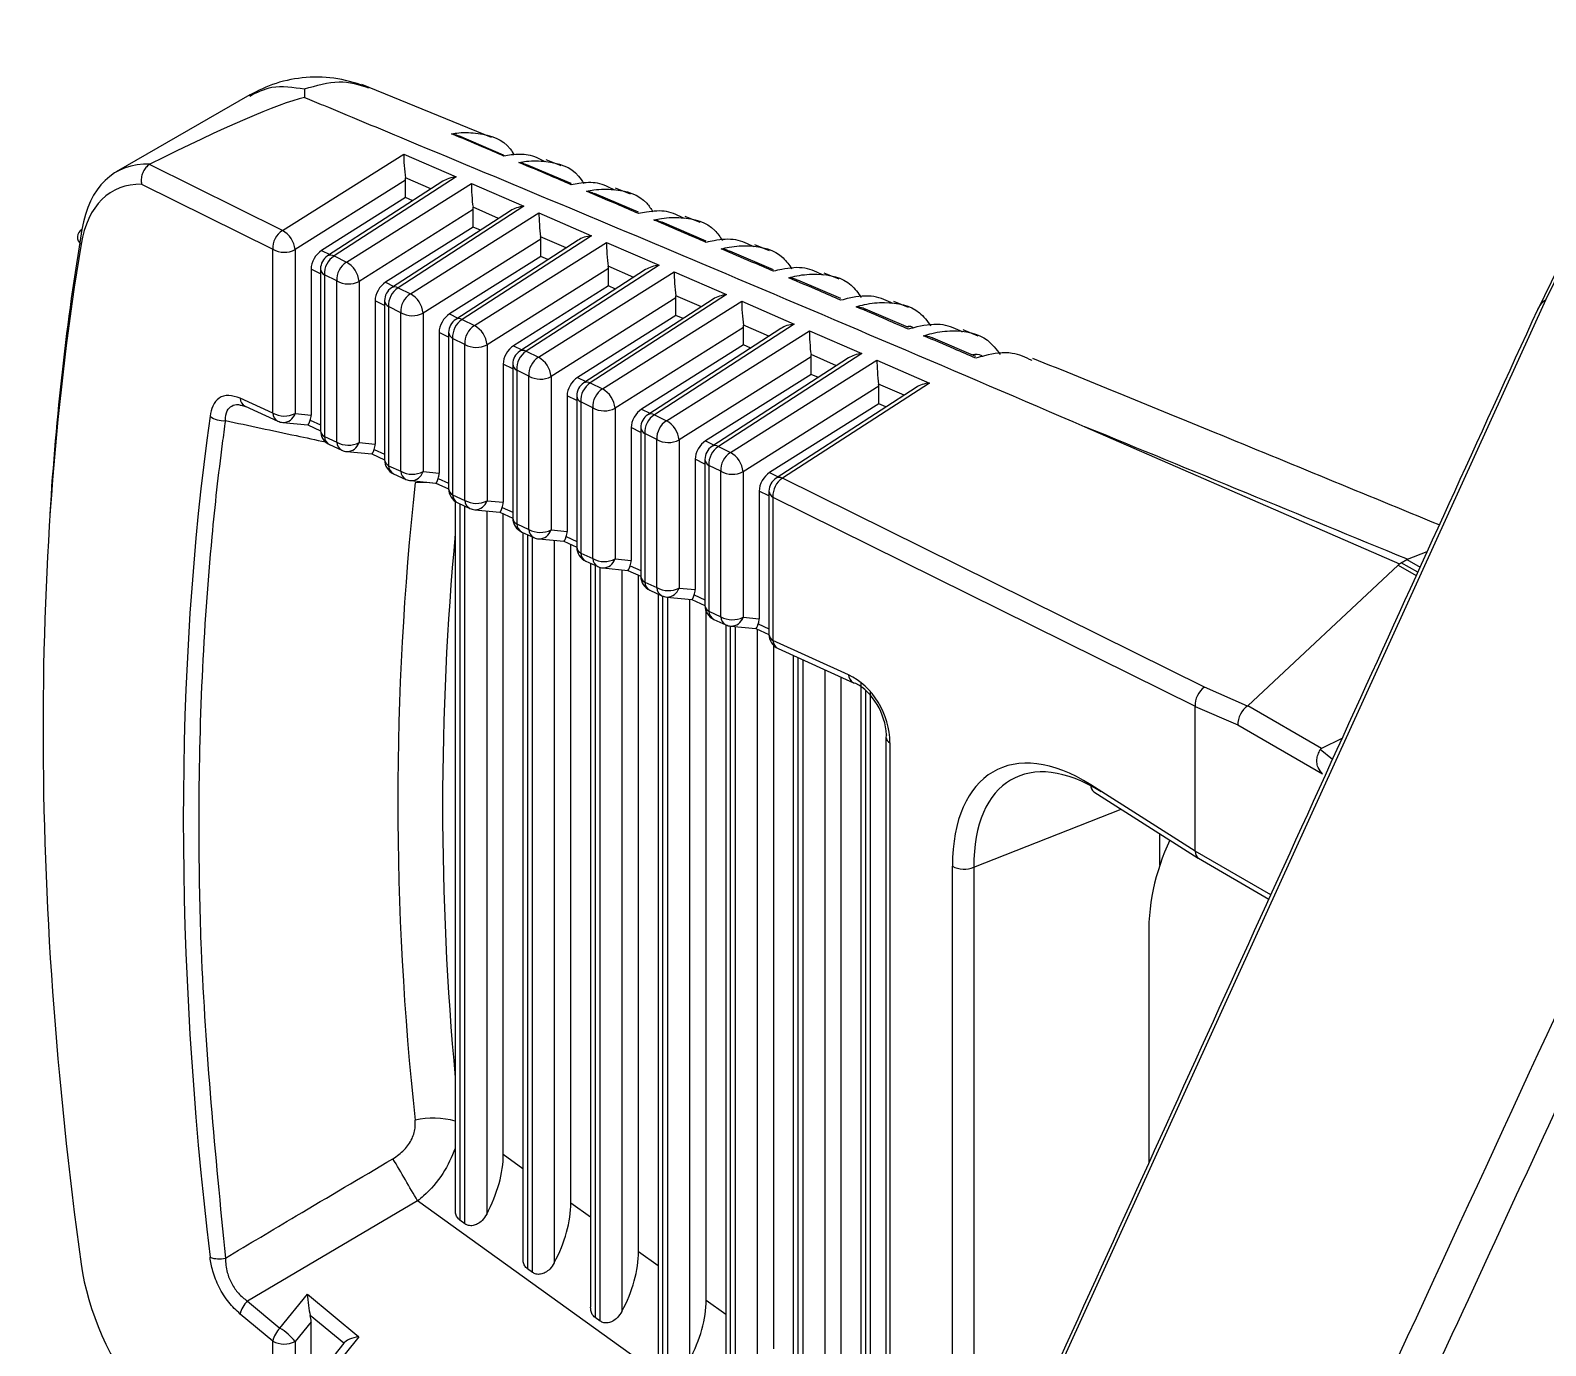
# Model space of a CAD drawing. Extents: x 16.5 to 113.1, y 4.4 to 84.5.
# Drawn here: x 77.555 to 78.538, y 68.024 to 68.877 of the extents above; entities that cross this region are included whole.
import ezdxf

# ---------------------------------------------------------------- set-up
doc = ezdxf.new("R2010")
doc.units = 0
doc.header["$MEASUREMENT"] = 0
doc.layers.add('OBJECT', color=7, linetype='CONTINUOUS')

msp = doc.modelspace()

# ---------------------------------------------------------------- linework, layer by layer
at = {"layer": 'OBJECT'}
for p, q in [((77.85424, 68.80709), (77.77009, 68.84142)), ((77.69755, 68.83474), (77.61088, 68.78471)), ((77.73299, 68.83855), (77.73304, 68.83302)), ((77.86208, 68.79569), (77.83307, 68.80806)), ((77.6324, 68.78953), (77.63268, 68.78968)), ((77.71859, 68.74684), (77.79731, 68.79635)), ((77.79731, 68.79635), (77.83131, 68.78154)), ((77.89931, 68.7887), (77.88962, 68.79265)), ((77.71859, 68.74684), (77.6324, 68.78953)), ((77.83131, 68.78154), (77.7521, 68.73024)), ((77.81493, 68.77367), (77.79837, 68.78088)), ((77.90582, 68.77714), (77.87702, 68.78944)), ((77.62734, 68.77673), (77.71239, 68.7346)), ((77.79848, 68.7794), (77.72683, 68.73434)), ((77.82264, 68.77867), (77.74789, 68.73025)), ((77.7601, 68.72627), (77.84115, 68.77725)), ((77.79848, 68.76808), (77.79848, 68.7794)), ((77.84115, 68.77725), (77.87515, 68.76245)), ((77.94957, 68.75855), (77.92097, 68.77078)), ((77.94438, 68.77031), (77.93472, 68.77425)), ((77.79848, 68.76808), (77.74395, 68.73378)), ((77.84232, 68.76031), (77.76834, 68.71378)), ((77.87515, 68.76245), (77.79364, 68.70966)), ((77.80315, 68.76604), (77.79848, 68.76808)), ((77.85877, 68.75458), (77.84221, 68.76179)), ((77.84232, 68.74898), (77.84232, 68.76031)), ((78.56839, 68.76448), (78.53784, 68.70193)), ((77.86648, 68.75958), (77.78944, 68.70967)), ((77.80161, 68.70571), (77.88499, 68.75816)), ((77.88499, 68.75816), (77.91899, 68.74336)), ((77.99332, 68.73993), (77.96492, 68.7521)), ((77.98945, 68.75192), (77.97981, 68.75586)), ((78.56285, 68.75739), (78.53253, 68.69511)), ((77.84232, 68.74898), (77.78545, 68.71322)), ((77.88616, 68.74122), (77.80985, 68.69322)), ((77.91899, 68.74336), (77.83519, 68.68908)), ((77.84699, 68.74695), (77.84232, 68.74898)), ((77.90261, 68.73549), (77.88605, 68.7427)), ((77.88616, 68.72989), (77.88616, 68.74122)), ((77.71239, 68.62841), (77.71239, 68.7346)), ((77.72683, 68.73434), (77.72683, 68.62816)), ((77.74395, 68.73378), (77.74926, 68.73114)), ((77.91033, 68.74049), (77.83098, 68.6891)), ((77.84311, 68.68515), (77.92883, 68.73907)), ((77.92883, 68.73907), (77.96283, 68.72426)), ((78.03707, 68.72128), (78.00887, 68.73338)), ((78.03452, 68.73353), (78.0249, 68.73746)), ((77.73723, 68.72179), (77.73723, 68.62715)), ((77.74333, 68.71877), (77.73723, 68.72179)), ((77.74333, 68.72186), (77.74333, 68.61705)), ((77.7521, 68.73024), (77.7601, 68.72627)), ((77.88616, 68.72989), (77.82696, 68.69266)), ((77.93, 68.72213), (77.85135, 68.67266)), ((77.95417, 68.72139), (77.87253, 68.66852)), ((77.96283, 68.72426), (77.87673, 68.6685)), ((77.89083, 68.72786), (77.88616, 68.72989)), ((77.94645, 68.71639), (77.92989, 68.7236)), ((77.93, 68.7108), (77.93, 68.72213)), ((77.7539, 68.71404), (77.7459, 68.718)), ((77.7459, 68.718), (77.7459, 68.61318)), ((77.7539, 68.60955), (77.7539, 68.71404)), ((77.76834, 68.71378), (77.76834, 68.60929)), ((77.78545, 68.71322), (77.79081, 68.71056)), ((77.88462, 68.66459), (77.97267, 68.71998)), ((77.97267, 68.71998), (78.00667, 68.70517)), ((78.08083, 68.70259), (78.05281, 68.71463)), ((78.07959, 68.71515), (78.06999, 68.71906)), ((77.77873, 68.70123), (77.77873, 68.60828)), ((77.78487, 68.69819), (77.77873, 68.70123)), ((77.78487, 68.70128), (77.78487, 68.59816)), ((77.79364, 68.70966), (77.80161, 68.70571)), ((77.93, 68.7108), (77.86847, 68.67209)), ((77.97384, 68.70303), (77.89286, 68.6521)), ((77.99801, 68.7023), (77.91407, 68.64794)), ((78.00667, 68.70517), (77.91828, 68.64792)), ((77.93467, 68.70876), (77.93, 68.7108)), ((77.99029, 68.6973), (77.97373, 68.70451)), ((77.97384, 68.6917), (77.97384, 68.70303)), ((78.53784, 68.70193), (78.17621, 67.90843)), ((77.7954, 68.69348), (77.78744, 68.69742)), ((77.78744, 68.69742), (77.78744, 68.5943)), ((77.7954, 68.59068), (77.7954, 68.69348)), ((77.80985, 68.69322), (77.80985, 68.59043)), ((77.82696, 68.69266), (77.83235, 68.68998)), ((77.97384, 68.6917), (77.90997, 68.65153)), ((77.92613, 68.64403), (78.01651, 68.70088)), ((77.97851, 68.68967), (77.97384, 68.6917)), ((78.01651, 68.70088), (78.05051, 68.68608)), ((78.12459, 68.68388), (78.09676, 68.69585)), ((78.12467, 68.69676), (78.11508, 68.70067)), ((77.83519, 68.68908), (77.84311, 68.68515)), ((78.01768, 68.68394), (77.93437, 68.63154)), ((78.04185, 68.68321), (77.95562, 68.62736)), ((78.05051, 68.68608), (77.95982, 68.62734)), ((77.96763, 68.62347), (78.06035, 68.68179)), ((78.03413, 68.67821), (78.01758, 68.68542)), ((78.01768, 68.67261), (78.01768, 68.68394)), ((78.06035, 68.68179), (78.09435, 68.66699)), ((78.16974, 68.67837), (78.16017, 68.68227)), ((77.82024, 68.68067), (77.82024, 68.58941)), ((77.82642, 68.67761), (77.82024, 68.68067)), ((77.82642, 68.6807), (77.82642, 68.57928)), ((77.83691, 68.67292), (77.82899, 68.67684)), ((77.82899, 68.67684), (77.82899, 68.57542)), ((77.83691, 68.57182), (77.83691, 68.67292)), ((77.85135, 68.67266), (77.85135, 68.57156)), ((77.86847, 68.67209), (77.8739, 68.6694)), ((78.01768, 68.67261), (77.95148, 68.63097)), ((78.02235, 68.67058), (78.01768, 68.67261)), ((78.16834, 68.66513), (78.1407, 68.67704)), ((77.87673, 68.6685), (77.88462, 68.66459)), ((78.06152, 68.66485), (77.97587, 68.61098)), ((78.08569, 68.66412), (77.99716, 68.60678)), ((78.09435, 68.66699), (78.00137, 68.60676)), ((78.00914, 68.60291), (78.10419, 68.6627)), ((78.07797, 68.65912), (78.06142, 68.66633)), ((78.06152, 68.65352), (78.06152, 68.66485)), ((78.10419, 68.6627), (78.13819, 68.64789)), ((77.86175, 68.66011), (77.86175, 68.57055)), ((77.86796, 68.65703), (77.86175, 68.66011)), ((77.86796, 68.66012), (77.86796, 68.5604)), ((77.87842, 68.65235), (77.87053, 68.65626)), ((77.87053, 68.65626), (77.87053, 68.55654)), ((77.87842, 68.55295), (77.87842, 68.65235)), ((77.89286, 68.6521), (77.89286, 68.5527)), ((78.06152, 68.65352), (77.99299, 68.61041)), ((78.06619, 68.65149), (78.06152, 68.65352)), ((77.90997, 68.65153), (77.91544, 68.64882)), ((77.91828, 68.64792), (77.92613, 68.64403)), ((78.10536, 68.64576), (78.01738, 68.59042)), ((78.12953, 68.64502), (78.03871, 68.5862)), ((78.13819, 68.64789), (78.04291, 68.58618)), ((78.12181, 68.64002), (78.10526, 68.64723)), ((78.10536, 68.63443), (78.10536, 68.64576)), ((77.71239, 68.62841), (77.69122, 68.63803)), ((77.69248, 68.63328), (77.69406, 68.63287)), ((77.69452, 68.63279), (77.71569, 68.62317)), ((77.90325, 68.63955), (77.90325, 68.55168)), ((77.90951, 68.63645), (77.90325, 68.63955)), ((77.90951, 68.63954), (77.90951, 68.54151)), ((77.91992, 68.63179), (77.91207, 68.63568)), ((77.91207, 68.63568), (77.91207, 68.53765)), ((78.10536, 68.63443), (78.03449, 68.58985)), ((78.11003, 68.63239), (78.10536, 68.63443)), ((77.72683, 68.62816), (77.73723, 68.62715)), ((77.73668, 68.62375), (77.74333, 68.62073)), ((77.91992, 68.53409), (77.91992, 68.63179)), ((77.93437, 68.63154), (77.93437, 68.53383)), ((77.95148, 68.63097), (77.95699, 68.62824)), ((77.95982, 68.62734), (77.96763, 68.62347)), ((77.71885, 68.62232), (77.73507, 68.62074)), ((77.73505, 68.62075), (77.74333, 68.61698)), ((77.7459, 68.61318), (77.7539, 68.60955)), ((77.94476, 68.61899), (77.94476, 68.53282)), ((77.95105, 68.61587), (77.94476, 68.61899)), ((77.95105, 68.61896), (77.95105, 68.52263)), ((77.96143, 68.61123), (77.95362, 68.6151)), ((77.95362, 68.6151), (77.95362, 68.51877)), ((78.23899, 68.61958), (78.44304, 68.53071)), ((77.74919, 68.60794), (77.75719, 68.60431)), ((77.76036, 68.60346), (77.77657, 68.60188)), ((77.76834, 68.60929), (77.77873, 68.60828)), ((77.77819, 68.60488), (77.78487, 68.60184)), ((77.96143, 68.51522), (77.96143, 68.61123)), ((77.97587, 68.61098), (77.97587, 68.51497)), ((77.99299, 68.61041), (77.99853, 68.60766)), ((78.00137, 68.60676), (78.00914, 68.60291)), ((77.77655, 68.60188), (77.78487, 68.5981)), ((77.78744, 68.5943), (77.7954, 68.59068)), ((77.98627, 68.59843), (77.98627, 68.51395)), ((77.9926, 68.59529), (77.98627, 68.59843)), ((77.9926, 68.59838), (77.9926, 68.50375)), ((78.00294, 68.59067), (77.99516, 68.59452)), ((77.99516, 68.59452), (77.99516, 68.49989)), ((77.79074, 68.58906), (77.7987, 68.58544)), ((77.80187, 68.58459), (77.81808, 68.58301)), ((77.80985, 68.59043), (77.82024, 68.58941)), ((77.8197, 68.58602), (77.82642, 68.58296)), ((78.00294, 68.49636), (78.00294, 68.59067)), ((78.01738, 68.59042), (78.01738, 68.4961)), ((78.03449, 68.58985), (78.04008, 68.58709)), ((78.31654, 68.45064), (78.04291, 68.58618)), ((77.81806, 68.58301), (77.82642, 68.57922)), ((77.82899, 68.57542), (77.83691, 68.57182)), ((78.02777, 68.57787), (78.02777, 68.49509)), ((78.03414, 68.57471), (78.02777, 68.57787)), ((78.03414, 68.5778), (78.03414, 68.48487)), ((78.03671, 68.57394), (78.31051, 68.43831)), ((78.03671, 68.57394), (78.03671, 68.48101)), ((77.83073, 68.57105), (77.83073, 68.11187)), ((77.83228, 68.57018), (77.84021, 68.56658)), ((77.83366, 68.56955), (77.83366, 68.10519)), ((77.83701, 68.10278), (77.83701, 68.56803)), ((77.84337, 68.56573), (77.85959, 68.56415)), ((77.85109, 68.56497), (77.85109, 68.1091)), ((77.85135, 68.57156), (77.86175, 68.57055)), ((77.85957, 68.56415), (77.86796, 68.56033)), ((77.8612, 68.56715), (77.86796, 68.56408)), ((77.86185, 68.14793), (77.86185, 68.56311)), ((77.87053, 68.55654), (77.87842, 68.55295)), ((77.87383, 68.55129), (77.88171, 68.54771)), ((77.87457, 68.55095), (77.87457, 68.08035)), ((77.8775, 68.54962), (77.8775, 68.07366)), ((77.88085, 68.07126), (77.88085, 68.5481)), ((77.88488, 68.54686), (77.90109, 68.54528)), ((77.89286, 68.5527), (77.90325, 68.55168)), ((77.89493, 68.54588), (77.89493, 68.07758)), ((77.90107, 68.54528), (77.90951, 68.54145)), ((77.90271, 68.54829), (77.90951, 68.54519)), ((77.90569, 68.1164), (77.90569, 68.54318)), ((77.91207, 68.53765), (77.91992, 68.53409)), ((78.44816, 68.53362), (78.46098, 68.53866)), ((77.91537, 68.53241), (77.92322, 68.52884)), ((77.91841, 68.53103), (77.91841, 68.04882)), ((77.92134, 68.5297), (77.92134, 68.04214)), ((77.92469, 68.03973), (77.92469, 68.52831)), ((77.92639, 68.528), (77.9426, 68.52642)), ((77.93437, 68.53383), (77.94476, 68.53282)), ((77.93877, 68.52679), (77.93877, 68.04606)), ((77.94258, 68.52642), (77.95105, 68.52257)), ((77.94422, 68.52942), (77.95105, 68.52631)), ((78.34465, 68.4386), (78.44223, 68.52988)), ((78.44223, 68.52988), (78.4539, 68.52314)), ((78.44421, 68.53133), (78.44788, 68.53345)), ((78.45484, 68.52519), (78.44421, 68.53133)), ((78.44788, 68.53345), (78.45637, 68.52855)), ((77.94953, 68.08488), (77.94953, 68.52326)), ((77.95362, 68.51877), (77.96143, 68.51522)), ((77.97587, 68.51497), (77.98627, 68.51395)), ((77.95692, 68.51353), (77.96473, 68.50998)), ((77.96226, 68.5111), (77.96226, 68.0173)), ((77.96518, 68.50978), (77.96518, 68.01062)), ((77.96789, 68.50913), (77.98411, 68.50755)), ((77.96853, 68.00821), (77.96853, 68.50907)), ((77.98261, 68.5077), (77.98261, 68.01453)), ((77.98409, 68.50755), (77.9926, 68.50368)), ((77.98572, 68.51055), (77.9926, 68.50743)), ((77.99338, 68.05335), (77.99338, 68.49988)), ((77.99516, 68.49989), (78.00294, 68.49636)), ((78.01738, 68.4961), (78.02777, 68.49509)), ((77.99846, 68.49465), (78.00623, 68.49111)), ((78.0061, 68.49118), (78.0061, 67.98577)), ((78.00902, 68.49031), (78.00902, 67.97909)), ((78.0094, 68.49026), (78.02561, 68.48869)), ((78.01237, 67.97668), (78.01237, 68.48998)), ((78.02559, 68.48869), (78.03414, 68.4848)), ((78.02645, 68.4883), (78.02645, 67.98301)), ((78.02723, 68.49169), (78.03414, 68.48855)), ((78.08575, 68.45872), (78.03671, 68.48101)), ((78.03722, 68.02183), (78.03722, 68.47765)), ((78.04001, 68.47576), (78.08904, 68.45347)), ((78.04994, 68.47125), (78.04994, 67.95425)), ((78.05287, 68.46992), (78.05287, 67.94757)), ((78.05622, 67.94516), (78.05622, 68.4684)), ((78.0703, 68.462), (78.0703, 67.95148)), ((78.08106, 67.9903), (78.08106, 68.4571)), ((78.09378, 68.45376), (78.09378, 67.92272)), ((78.09671, 68.44871), (78.09671, 67.91604)), ((78.10006, 67.91363), (78.10006, 68.44769)), ((78.34448, 68.43847), (78.31654, 68.45064)), ((78.31051, 68.34438), (78.31051, 68.43826)), ((78.31051, 68.43826), (78.33821, 68.4262)), ((78.39249, 68.41098), (78.34465, 68.4386)), ((78.33821, 68.4262), (78.39305, 68.39454)), ((78.11003, 68.4184), (78.11003, 67.87023)), ((78.40574, 68.41753), (78.39249, 68.41098)), ((78.1126, 68.41454), (78.1126, 67.87171)), ((78.39952, 68.40385), (78.39166, 68.41021)), ((78.31051, 68.34438), (78.24277, 68.38747)), ((78.24484, 68.38289), (78.31252, 68.33984)), ((78.16697, 68.33412), (78.26264, 68.37157)), ((78.28758, 68.33534), (78.28758, 68.3557)), ((78.31051, 68.34438), (78.31051, 68.34438)), ((78.35958, 68.31606), (78.31051, 68.34438)), ((78.31265, 68.33976), (78.35836, 68.31338)), ((78.15311, 67.8951), (78.15311, 68.33468)), ((78.16697, 68.33412), (78.16697, 67.9031)), ((78.28046, 68.28572), (78.28046, 68.14217)), ((77.86185, 68.14793), (77.87457, 68.13878)), ((77.80629, 68.11763), (77.69587, 68.05273)), ((78.11003, 67.89922), (77.80629, 68.11763)), ((77.90569, 68.1164), (77.91841, 68.10725)), ((77.83701, 68.10278), (77.83366, 68.10519)), ((77.94953, 68.08488), (77.96226, 68.07573)), ((77.88085, 68.07126), (77.8775, 68.07366)), ((77.69587, 68.05273), (77.71703, 68.03519)), ((77.71703, 68.03519), (77.73488, 68.05718)), ((77.73488, 68.05718), (77.7681, 68.02965)), ((77.99338, 68.05335), (78.0061, 68.04421)), ((77.71239, 68.02678), (77.69122, 68.04433)), ((77.7584, 68.02543), (77.73668, 68.04343)), ((77.73723, 68.03933), (77.72683, 68.02653)), ((77.73723, 67.94468), (77.73723, 68.03933)), ((77.92469, 68.03973), (77.92134, 68.04214)), ((77.71239, 67.9206), (77.71239, 68.02678)), ((77.72683, 68.02653), (77.72683, 67.92034)), ((77.75843, 68.02547), (77.74548, 68.00907)), ((77.7681, 68.02965), (77.75054, 68.00742))]:
    msp.add_line(p, q, dxfattribs=at)
at = {"layer": 'OBJECT', "flags": 128}
msp.add_lwpolyline([(78.09039, 68.45309), (78.0895, 68.45329), (78.08904, 68.45347)], dxfattribs=at)
at = {"layer": 'OBJECT'}
for centre, radius, start, end in [((77.59107, 68.74251), 0.00543, 117.55045, 236.57987), ((77.72598, 68.7354), 0.01361, 122.85681, 183.38222), ((77.71097, 68.73285), 0.01593, 5.38115, 61.42717), ((77.71985, 68.7479), 0.01525, 240.71997, 297.24676), ((77.74998, 68.72637), 0.00441, 61.31839, 118.2245), ((77.75333, 68.72186), 0.01, 122.93169, 180), ((77.74811, 68.72226), 0.0048, 184.74166, 242.4728), ((77.75948, 68.7188), 0.01361, 122.85589, 183.38369), ((77.76748, 68.71484), 0.01361, 122.85229, 183.38674), ((77.75248, 68.71229), 0.01593, 5.38145, 61.42687), ((77.76136, 68.72734), 0.01525, 240.72035, 297.24638), ((77.79487, 68.70128), 0.01, 122.93169, 180), ((77.78966, 68.70168), 0.0048, 184.73592, 242.47296), ((77.80103, 68.69822), 0.01361, 122.85351, 183.38352), ((77.79153, 68.70579), 0.00441, 61.31238, 118.23868), ((77.80899, 68.69428), 0.01361, 122.8526, 183.38443), ((77.79399, 68.69173), 0.01593, 5.38251, 61.42581), ((78.54796, 68.68815), 0.0171, 126.30629, 154.90137), ((77.80286, 68.70678), 0.01525, 240.71941, 297.24639), ((77.83642, 68.6807), 0.01, 122.93169, 180), ((77.84257, 68.67764), 0.01361, 122.85679, 183.38278), ((77.83307, 68.68521), 0.00441, 61.31521, 118.2342), ((77.8505, 68.67372), 0.01361, 122.85351, 183.38352), ((77.83549, 68.67116), 0.01593, 5.38304, 61.42528), ((77.8312, 68.6811), 0.0048, 184.73929, 242.47516), ((77.84437, 68.68622), 0.01525, 240.72114, 297.24466), ((77.87796, 68.66012), 0.01, 122.93169, 180), ((77.88412, 68.65706), 0.01361, 122.85384, 183.38374), ((77.87462, 68.66463), 0.00441, 61.30906, 118.24035), ((77.892, 68.65316), 0.01361, 122.8559, 183.38312), ((77.877, 68.6506), 0.01593, 5.38115, 61.42717), ((77.87275, 68.66052), 0.0048, 184.74111, 242.47071), ((77.88588, 68.66566), 0.01525, 240.71997, 297.24676), ((77.91951, 68.63954), 0.01, 122.93169, 180), ((77.92566, 68.63648), 0.01361, 122.85745, 183.38158), ((77.91616, 68.64405), 0.00441, 61.31663, 118.23443), ((77.93351, 68.6326), 0.01361, 122.85351, 183.38352), ((77.91851, 68.63004), 0.01593, 5.38145, 61.42687), ((77.69732, 68.63821), 0.0061, 181.6742, 242.64392), ((77.91429, 68.63994), 0.0048, 184.74089, 242.47061), ((77.68011, 68.63735), 0.01387, 232.4664, 276.17276), ((77.71985, 68.64172), 0.01525, 240.71997, 297.24676), ((77.71872, 68.62874), 0.00634, 182.90656, 241.41377), ((77.71982, 68.63227), 0.01, 245.55752, 264.43849), ((77.71909, 68.63037), 0.00805, 268.31878, 344.04756), ((77.92738, 68.6451), 0.01525, 240.71941, 297.24639), ((77.96105, 68.61896), 0.01, 122.93169, 180), ((77.96721, 68.61591), 0.01361, 122.85349, 183.38408), ((77.95771, 68.62347), 0.00441, 61.30906, 118.24035), ((77.97502, 68.61204), 0.01361, 122.8526, 183.38443), ((77.96001, 68.60948), 0.01593, 5.38251, 61.42581), ((77.75333, 68.61705), 0.01, 180, 245.55752), ((77.74811, 68.61744), 0.0048, 184.74166, 242.4728), ((77.75222, 68.61351), 0.00634, 182.90504, 241.41308), ((77.95584, 68.61936), 0.0048, 184.73668, 242.47515), ((77.76136, 68.62285), 0.01525, 240.72035, 297.24638), ((77.76022, 68.60987), 0.00634, 182.90291, 241.41536), ((77.76133, 68.61341), 0.01, 245.55752, 264.43849), ((77.7604, 68.61178), 0.00832, 269.75956, 342.60677), ((77.96889, 68.62454), 0.01525, 240.72055, 297.24525), ((78.0026, 68.59838), 0.01, 122.93169, 180), ((78.00875, 68.59533), 0.01361, 122.85681, 183.38222), ((77.99925, 68.60289), 0.00441, 61.32649, 118.22456), ((77.79487, 68.59816), 0.01, 180, 245.55752), ((77.78966, 68.59856), 0.0048, 184.73592, 242.47296), ((77.79377, 68.59462), 0.00634, 182.91188, 241.40845), ((77.99738, 68.59878), 0.0048, 184.74089, 242.47061), ((78.01652, 68.59148), 0.01361, 122.85681, 183.38222), ((78.00152, 68.58892), 0.01593, 5.38115, 61.42717), ((77.80286, 68.60399), 0.01525, 240.71941, 297.24639), ((77.80173, 68.591), 0.00634, 182.91188, 241.40845), ((77.80284, 68.59454), 0.01, 245.55752, 264.43849), ((77.8019, 68.59291), 0.00832, 269.75748, 342.60632), ((77.80929, 68.53768), 0.04579, 76.85015, 95.74201), ((78.0104, 68.60398), 0.01525, 240.71938, 297.24734), ((78.04414, 68.5778), 0.01, 122.93169, 180), ((78.0503, 68.57475), 0.01361, 122.85135, 183.38532), ((78.04079, 68.58231), 0.00441, 61.30883, 118.23406), ((79.70263, 68.37664), 1.90913, 173.78748, 186.21252), ((77.83642, 68.57928), 0.01, 180, 245.55752), ((77.8312, 68.57968), 0.0048, 184.73929, 242.47516), ((77.83531, 68.57574), 0.00634, 182.90368, 241.41444), ((78.03893, 68.5782), 0.0048, 184.73668, 242.47515), ((77.84437, 68.58512), 0.01525, 240.72114, 297.24466), ((77.84324, 68.57214), 0.00634, 182.90365, 241.41668), ((77.84434, 68.57568), 0.01, 245.55752, 264.43849), ((77.84341, 68.57405), 0.00832, 269.75913, 342.60466), ((77.87796, 68.5604), 0.01, 180, 245.55752), ((77.87275, 68.56079), 0.0048, 184.74111, 242.47071), ((77.87686, 68.55686), 0.00634, 182.91188, 241.40845), ((79.7081, 68.37386), 1.88562, 174.63613, 185.36387), ((77.88588, 68.56626), 0.01525, 240.71997, 297.24676), ((77.88474, 68.55327), 0.00634, 182.90656, 241.41377), ((77.88585, 68.55681), 0.01, 245.55752, 264.43849), ((77.88492, 68.55518), 0.00832, 269.75326, 342.61083), ((77.91951, 68.54151), 0.01, 180, 245.55752), ((77.91429, 68.54191), 0.0048, 184.74089, 242.47061), ((77.9184, 68.53797), 0.00634, 182.90365, 241.41668), ((77.92738, 68.54739), 0.01525, 240.71941, 297.24639), ((77.92625, 68.53441), 0.00634, 182.90897, 241.41137), ((77.92736, 68.53795), 0.01, 245.55752, 264.43849), ((77.92642, 68.53632), 0.00832, 269.75626, 342.60753), ((77.96105, 68.52263), 0.01, 180, 245.55752), ((77.95584, 68.52303), 0.0048, 184.73668, 242.47515), ((77.95995, 68.51909), 0.00634, 182.91327, 241.40485), ((77.96889, 68.52853), 0.01525, 240.72055, 297.24525), ((77.96776, 68.51554), 0.00634, 182.90911, 241.40886), ((77.96793, 68.51745), 0.00832, 269.75541, 342.60839), ((77.96886, 68.51908), 0.01, 245.55752, 264.43849), ((78.0026, 68.50375), 0.01, 180, 245.55752), ((77.99738, 68.50415), 0.0048, 184.74089, 242.47061), ((78.00149, 68.50021), 0.00634, 182.90083, 241.41951), ((78.0104, 68.50966), 0.01525, 240.71938, 297.24734), ((78.00926, 68.49668), 0.00634, 182.90365, 241.41668), ((78.00944, 68.49859), 0.00832, 269.75614, 342.6102), ((78.01037, 68.50022), 0.01, 245.55752, 264.43849), ((78.04414, 68.48487), 0.01, 180, 245.55752), ((78.03893, 68.48526), 0.0048, 184.73668, 242.47515), ((78.04281, 68.48118), 0.0061, 181.67499, 242.64314), ((78.09208, 68.45904), 0.00634, 182.91188, 241.40845), ((78.11352, 68.41839), 0.00349, 154.46811, 179.84322), ((78.11484, 68.41882), 0.00483, 184.94186, 242.26997), ((78.24778, 68.38697), 0.00503, 174.37041, 234.24759), ((78.4207, 68.29085), 0.14033, 154.38255, 182.09613), ((78.1606, 68.34811), 0.01538, 240.86658, 294.49616), ((77.81634, 68.11894), 0.05241, 74.05361, 102.82111), ((76.11, 67.14672), 1.9545, 29.78582, 30.71451), ((77.67753, 68.09704), 0.01696, 249.768, 283.91384), ((77.7069, 68.04115), 0.01599, 133.60833, 168.5589), ((77.72807, 68.02361), 0.016, 133.60999, 168.5565), ((77.69632, 68.00189), 0.03922, 38.91493, 58.11365), ((77.71985, 68.04009), 0.01525, 240.71997, 297.24676)]:
    msp.add_arc(centre, radius, start, end, dxfattribs=at)
for centre, major_axis, ratio, start_param, end_param in [((76.13817, 67.79597), (1.61042, 1.03656), 0.039919, 0.11575, 0.356864), ((77.66797, 68.6791), (-0.05582, 0.1063), 0.548821, 5.972242, 6.908863), ((77.79854, 68.78797), (-0.00085, 0.01127), 0.079449, 0.72669, 2.245127), ((77.79141, 68.78348), (-0.00499, 0.00867), 0.577651, 3.928719, 4.102619), ((77.83254, 68.77316), (0.01405, 0.00116), 0.599576, 1.609114, 2.301123), ((77.66054, 68.67524), (-0.05084, 0.09763), 0.546171, 5.989112, 6.910646), ((77.84238, 68.76888), (-0.00085, 0.01127), 0.079449, 0.72669, 2.245127), ((77.83525, 68.76439), (-0.00499, 0.00867), 0.577651, 3.928719, 4.102619), ((77.87638, 68.75407), (0.01405, 0.00116), 0.599576, 1.609114, 2.301123), ((77.88622, 68.74978), (-0.00085, 0.01127), 0.079449, 0.72669, 2.245127), ((79.07108, 67.46442), (-1.04028, 1.99674), 0.546312, 0.627366, 0.735835), ((77.87909, 68.7453), (-0.00499, 0.00867), 0.577651, 3.928719, 4.102619), ((77.92022, 68.73498), (0.01405, 0.00116), 0.599576, 1.609114, 2.301123), ((79.06365, 67.46056), (-1.0353, 1.98807), 0.546171, 0.62746, 0.990968), ((77.74437, 68.7258), (0.00503, 0.00866), 0.585467, 0.839536, 2.351618), ((77.93006, 68.73069), (-0.00085, 0.01127), 0.079449, 0.72669, 2.245127), ((77.92293, 68.72621), (-0.00499, 0.00867), 0.577651, 3.928719, 4.102619), ((77.96406, 68.71589), (0.01405, 0.00116), 0.599576, 1.609114, 2.301123), ((77.78587, 68.70524), (0.00503, 0.00866), 0.585467, 0.839536, 2.351618), ((77.9739, 68.7116), (-0.00085, 0.01127), 0.079449, 0.72669, 2.245127), ((77.96677, 68.70711), (-0.00499, 0.00867), 0.577651, 3.928719, 4.102619), ((78.0079, 68.69679), (0.01405, 0.00116), 0.599576, 1.609114, 2.301123), ((77.82738, 68.68468), (0.00503, 0.00866), 0.585467, 0.839536, 2.351618), ((78.01774, 68.69251), (-0.00085, 0.01127), 0.079449, 0.72669, 2.245127), ((78.01061, 68.68802), (-0.00499, 0.00867), 0.577651, 3.928719, 4.102619), ((78.05174, 68.6777), (0.01405, 0.00116), 0.599576, 1.609114, 2.301123), ((78.06158, 68.67341), (-0.00085, 0.01127), 0.079449, 0.72669, 2.245127), ((77.86889, 68.66412), (0.00503, 0.00866), 0.585467, 0.839536, 2.351618), ((78.05445, 68.66893), (-0.00499, 0.00867), 0.577651, 3.928719, 4.102619), ((78.09558, 68.65861), (0.01405, 0.00116), 0.599576, 1.609114, 2.301123), ((78.10542, 68.65432), (-0.00085, 0.01127), 0.079449, 0.72669, 2.245127), ((77.91039, 68.64356), (0.00503, 0.00866), 0.585467, 0.839536, 2.351618), ((78.09829, 68.64984), (-0.00499, 0.00867), 0.577651, 3.928719, 4.102619), ((78.13942, 68.63952), (0.01405, 0.00116), 0.599576, 1.609114, 2.301123), ((79.10797, 67.43213), (-1.00355, 1.9254), 0.546183, 0.65427, 0.963299), ((77.73767, 68.63054), (0.00262, 0.00979), 0.106887, 3.123822, 3.974977), ((77.73053, 68.63123), (-0.00385, 0.01007), 0.543423, 3.692597, 4.098858), ((77.9519, 68.623), (0.00503, 0.00866), 0.585467, 0.839536, 2.351618), ((79.82609, 66.45134), (13.55466, -5.79644), 0.094066, 1.712751, 1.728263), ((77.77918, 68.61167), (0.00262, 0.00979), 0.106887, 3.123822, 3.974977), ((77.77204, 68.61237), (-0.00385, 0.01007), 0.543423, 3.692597, 4.098858), ((77.99341, 68.60244), (0.00503, 0.00866), 0.585467, 0.839536, 2.351618), ((77.82068, 68.59281), (0.00262, 0.00979), 0.106887, 3.123822, 3.974977), ((77.81355, 68.5935), (-0.00385, 0.01007), 0.543423, 3.692597, 4.098858), ((78.03491, 68.58188), (0.00503, 0.00866), 0.585467, 0.839536, 2.351618), ((77.86219, 68.57394), (0.00262, 0.00979), 0.106887, 3.123822, 3.974977), ((77.85505, 68.57464), (-0.00385, 0.01007), 0.543423, 3.692597, 4.098858), ((77.9037, 68.55508), (0.00262, 0.00979), 0.106887, 3.123822, 3.974977), ((77.89656, 68.55577), (-0.00385, 0.01007), 0.543423, 3.692597, 4.098858), ((77.9452, 68.53621), (0.00262, 0.00979), 0.106887, 3.123822, 3.974977), ((77.93807, 68.53691), (-0.00385, 0.01007), 0.543423, 3.692597, 4.098858), ((77.75266, 68.83257), (0.69197, -0.29935), 0.11077, 6.235019, 6.248108), ((77.75314, 68.83229), (0.69558, -0.29623), 0.103903, 6.192142, 6.205233), ((77.75681, 68.83441), (0.69558, -0.29623), 0.103903, 6.205233, 6.208574), ((77.98671, 68.51734), (0.00262, 0.00979), 0.106887, 3.123822, 3.974977), ((77.97957, 68.51804), (-0.00385, 0.01007), 0.543423, 3.692597, 4.098858), ((78.02108, 68.49917), (-0.00385, 0.01007), 0.543423, 3.692597, 4.098858), ((78.02822, 68.49848), (0.00262, 0.00979), 0.106887, 3.123822, 3.974977), ((78.08069, 68.42302), (-0.01678, 0.03637), 0.746233, 4.158516, 5.570042), ((78.08812, 68.42688), (-0.01275, 0.02722), 0.6715, 4.16034, 5.571866), ((78.31777, 68.44226), (0.00422, 0.00907), 0.65764, 0.784823, 2.296905), ((78.18367, 68.50066), (0.1268, -0.06259), 0.052184, 0.025754, 0.032108), ((78.34528, 68.43028), (0.00451, 0.00894), 0.611471, 0.803161, 2.321597), ((78.28718, 68.46382), (0.05766, -0.02495), 0.11077, 6.208839, 6.235019), ((78.24346, 68.27638), (-0.06218, 0.1204), 0.544409, 5.531781, 7.094981), ((78.25089, 68.28024), (-0.05848, 0.1111), 0.541805, 5.527777, 7.090977), ((78.41909, 68.38767), (0.02725, -0.02281), 0.225664, 3.042546, 3.183147), ((78.31777, 68.34836), (0.00519, 0.00855), 0.59377, 2.36886, 3.15434), ((77.81906, 68.1237), (0.03015, 0.0521), 0.583023, 4.769095, 5.494025), ((77.8629, 68.09218), (0.03015, 0.0521), 0.583023, 4.769095, 5.494025), ((77.90674, 68.06065), (0.03015, 0.0521), 0.583023, 4.769095, 5.494025), ((77.66054, 68.04649), (-0.05084, 0.09763), 0.546171, 0.990968, 1.912502), ((77.73767, 68.05263), (-0.00138, 0.01392), 0.177178, 1.220717, 2.275128), ((77.95058, 68.02913), (0.03015, 0.0521), 0.583023, 4.769095, 5.494025), ((77.73053, 68.04384), (-0.00404, 0.01025), 0.521, 4.064683, 4.470943), ((77.77089, 68.02511), (0.01306, 0.00138), 0.372225, 1.746516, 2.800928)]:
    msp.add_ellipse(centre, major_axis=major_axis, ratio=ratio, start_param=start_param, end_param=end_param, dxfattribs=at)
for points, knots in [([(78.3697, 67.85929), (78.38273, 67.88754), (78.45597, 68.04633), (78.61232, 68.38488), (78.75527, 68.69489), (78.83808, 68.8745)], [0, 0, 0, 0, 0.083458, 0.469005, 1, 1, 1, 1]), ([(78.86752, 68.87654), (78.7895, 68.70751), (78.63751, 68.37823), (78.48519, 68.04862), (78.41106, 67.88821)], [0, 0, 0, 0, 0.513344, 1, 1, 1, 1]), ([(77.7745, 68.83963), (77.76792, 68.8418), (77.75479, 68.84613), (77.73417, 68.84662), (77.71452, 68.84312), (77.70293, 68.83738), (77.69731, 68.8346)], [0, 0, 0, 0, 0.258967, 0.516542, 0.765564, 1, 1, 1, 1]), ([(77.69759, 68.83394), (77.70214, 68.83633), (77.71235, 68.84168), (77.72563, 68.83967), (77.73299, 68.83855)], [0, 0, 0, 0, 0.445445, 1, 1, 1, 1]), ([(77.73299, 68.83855), (77.74061, 68.84082), (77.75537, 68.84521), (77.76824, 68.84127), (77.77447, 68.83936)], [0, 0, 0, 0, 0.516126, 1, 1, 1, 1]), ([(77.73304, 68.83302), (77.73713, 68.83132), (77.75762, 68.82281), (77.8436, 68.78703), (78.0089, 68.71807), (78.15634, 68.65496), (78.23899, 68.61958)], [0, 0, 0, 0, 0.024148, 0.120739, 0.507103, 1, 1, 1, 1]), ([(77.8283, 68.80948), (77.82987, 68.80971), (77.83584, 68.81058), (77.84961, 68.80973), (77.86298, 68.80576), (77.86813, 68.79708), (77.86893, 68.79573)], [0, 0, 0, 0, 0.095579, 0.363592, 0.900436, 1, 1, 1, 1]), ([(77.86221, 68.79506), (77.85755, 68.79705), (77.84625, 68.80186), (77.83494, 68.80666), (77.8283, 68.80948)], [0, 0, 0, 0, 0.412318, 1, 1, 1, 1]), ([(77.8283, 68.80948), (77.82835, 68.80948), (77.82884, 68.80941), (77.8305, 68.80915), (77.83198, 68.80847), (77.83303, 68.80798)], [0, 0, 0, 0, 0.02605, 0.300975, 1, 1, 1, 1]), ([(77.86207, 68.79567), (77.86213, 68.79569), (77.86221, 68.79571), (77.86221, 68.79522), (77.86221, 68.79508), (77.86221, 68.79506)], [0, 0, 0, 0, 0.728288, 0.976187, 1, 1, 1, 1]), ([(77.88905, 68.79126), (77.88554, 68.79311), (77.87904, 68.79653), (77.86927, 68.79611), (77.86383, 68.7953), (77.86221, 68.79506)], [0, 0, 0, 0, 0.452485, 0.837194, 1, 1, 1, 1]), ([(77.87203, 68.79088), (77.87363, 68.79116), (77.87967, 68.79218), (77.8936, 68.79168), (77.90741, 68.78782), (77.91288, 68.77894), (77.91392, 68.77727)], [0, 0, 0, 0, 0.094758, 0.355723, 0.878339, 1, 1, 1, 1]), ([(77.90593, 68.77644), (77.90127, 68.77843), (77.88997, 68.78324), (77.87867, 68.78806), (77.87203, 68.79088)], [0, 0, 0, 0, 0.412358, 1, 1, 1, 1]), ([(77.87203, 68.79088), (77.87207, 68.79088), (77.87269, 68.7908), (77.87443, 68.79055), (77.87597, 68.78983), (77.87698, 68.78935)], [0, 0, 0, 0, 0.024891, 0.35821, 1, 1, 1, 1]), ([(77.6324, 68.78953), (77.63161, 68.78894), (77.63004, 68.78777), (77.62827, 68.78496), (77.62719, 68.78173), (77.62701, 68.77895), (77.62721, 68.77733), (77.62732, 68.77679), (77.62734, 68.77673)], [0, 0, 0, 0, 0.2192768, 0.4385033, 0.6592408, 0.8829816, 0.9858182, 1, 1, 1, 1]), ([(77.90581, 68.77711), (77.90586, 68.77713), (77.90594, 68.77716), (77.90594, 68.77664), (77.90593, 68.77645), (77.90593, 68.77644)], [0, 0, 0, 0, 0.665887, 0.977075, 1, 1, 1, 1]), ([(77.93417, 68.7729), (77.93058, 68.77476), (77.92372, 68.77832), (77.91344, 68.77772), (77.90759, 68.77672), (77.90593, 68.77644)], [0, 0, 0, 0, 0.4407288, 0.8415288, 1, 1, 1, 1]), ([(77.91575, 68.77225), (77.9174, 68.77256), (77.9235, 68.77373), (77.93759, 68.7736), (77.95183, 68.76986), (77.95765, 68.76079), (77.95892, 68.7588)], [0, 0, 0, 0, 0.09397, 0.348262, 0.857414, 1, 1, 1, 1]), ([(77.94966, 68.75778), (77.945, 68.75977), (77.93369, 68.76459), (77.92239, 68.76942), (77.91575, 68.77225)], [0, 0, 0, 0, 0.412395, 1, 1, 1, 1]), ([(77.91575, 68.77225), (77.91579, 68.77225), (77.91654, 68.77216), (77.91836, 68.77191), (77.91996, 68.77115), (77.92093, 68.77069)], [0, 0, 0, 0, 0.023856, 0.410189, 1, 1, 1, 1]), ([(77.97928, 68.75453), (77.97561, 68.75641), (77.96839, 68.76008), (77.9576, 68.7593), (77.95135, 68.7581), (77.94966, 68.75778)], [0, 0, 0, 0, 0.430507, 0.845455, 1, 1, 1, 1]), ([(77.95948, 68.75358), (77.96116, 68.75394), (77.96732, 68.75525), (77.98156, 68.75546), (77.99626, 68.75186), (78.00242, 68.74261), (78.00394, 68.74033)], [0, 0, 0, 0, 0.093216, 0.341179, 0.837566, 1, 1, 1, 1]), ([(77.99339, 68.73908), (77.98872, 68.74107), (77.97742, 68.74591), (77.96612, 68.75074), (77.95948, 68.75358)], [0, 0, 0, 0, 0.41243, 1, 1, 1, 1]), ([(77.95948, 68.75358), (77.95952, 68.75358), (77.96039, 68.75349), (77.96229, 68.75324), (77.96396, 68.75244), (77.96488, 68.752)], [0, 0, 0, 0, 0.022935, 0.457641, 1, 1, 1, 1]), ([(78.02438, 68.73615), (78.02062, 68.73804), (78.01306, 68.74183), (78.00176, 68.74086), (77.99512, 68.73945), (77.99339, 68.73908)], [0, 0, 0, 0, 0.421623, 0.849027, 1, 1, 1, 1]), ([(78.00321, 68.73487), (78.00493, 68.73528), (78.01114, 68.73673), (78.02553, 68.73729), (78.04068, 68.73384), (78.0472, 68.72443), (78.04897, 68.72186)], [0, 0, 0, 0, 0.092489, 0.334446, 0.818717, 1, 1, 1, 1]), ([(78.03711, 68.72035), (78.03245, 68.72235), (78.02115, 68.72719), (78.00985, 68.73203), (78.00321, 68.73487)], [0, 0, 0, 0, 0.4124608, 1, 1, 1, 1]), ([(78.00321, 68.73487), (78.00325, 68.73487), (78.00423, 68.73479), (78.00622, 68.73454), (78.00794, 68.7337), (78.00882, 68.73328)], [0, 0, 0, 0, 0.0220601, 0.5011118, 1, 1, 1, 1]), ([(78.06948, 68.71776), (78.06563, 68.71966), (78.05771, 68.72357), (78.04591, 68.72239), (78.03888, 68.72076), (78.03711, 68.72035)], [0, 0, 0, 0, 0.413905, 0.85229, 1, 1, 1, 1]), ([(78.04693, 68.71614), (78.04869, 68.71658), (78.05497, 68.71817), (78.06949, 68.71907), (78.0851, 68.71579), (78.09198, 68.70622), (78.09402, 68.70339)], [0, 0, 0, 0, 0.091792, 0.328036, 0.800791, 1, 1, 1, 1]), ([(78.08085, 68.70158), (78.07618, 68.70359), (78.06488, 68.70844), (78.05358, 68.71329), (78.04693, 68.71614)], [0, 0, 0, 0, 0.412499, 1, 1, 1, 1]), ([(78.04693, 68.71614), (78.04698, 68.71613), (78.04808, 68.71605), (78.05015, 68.7158), (78.05193, 68.71493), (78.05277, 68.71453)], [0, 0, 0, 0, 0.021314, 0.541088, 1, 1, 1, 1]), ([(78.11456, 68.69935), (78.11063, 68.70127), (78.10236, 68.70529), (78.09005, 68.70391), (78.08265, 68.70204), (78.08085, 68.70158)], [0, 0, 0, 0, 0.407204, 0.855288, 1, 1, 1, 1]), ([(78.09067, 68.69737), (78.09246, 68.69786), (78.09879, 68.69959), (78.11344, 68.70081), (78.12952, 68.69771), (78.13676, 68.68801), (78.13908, 68.68492)], [0, 0, 0, 0, 0.091121, 0.321928, 0.783727, 1, 1, 1, 1]), ([(78.12458, 68.68279), (78.11992, 68.6848), (78.10861, 68.68966), (78.09731, 68.69451), (78.09067, 68.69737)], [0, 0, 0, 0, 0.412524, 1, 1, 1, 1]), ([(78.09067, 68.69737), (78.09071, 68.69736), (78.09224, 68.69726), (78.09441, 68.69702), (78.09621, 68.69605), (78.09672, 68.69577)], [0, 0, 0, 0, 0.020587, 0.722202, 1, 1, 1, 1]), ([(78.53249, 68.69539), (78.49421, 68.61152), (78.37417, 68.34856), (78.25472, 68.08577), (78.17337, 67.90679)], [0, 0, 0, 0, 0.318953, 1, 1, 1, 1]), ([(78.1277, 68.6836), (78.12747, 68.6838), (78.12639, 68.68472), (78.12475, 68.68452), (78.12345, 68.68436)], [0, 0, 0, 0, 0.208961, 1, 1, 1, 1]), ([(78.15965, 68.68093), (78.15562, 68.68287), (78.147, 68.687), (78.13419, 68.6854), (78.12642, 68.68329), (78.12458, 68.68279)], [0, 0, 0, 0, 0.401412, 0.858051, 1, 1, 1, 1]), ([(78.1344, 68.67857), (78.13623, 68.6791), (78.14261, 68.68097), (78.15739, 68.68252), (78.17393, 68.67961), (78.18156, 68.66979), (78.18415, 68.66644)], [0, 0, 0, 0, 0.090474, 0.3161, 0.767462, 1, 1, 1, 1]), ([(78.16831, 68.66397), (78.16365, 68.66598), (78.15234, 68.67085), (78.14104, 68.67571), (78.1344, 68.67857)], [0, 0, 0, 0, 0.412558, 1, 1, 1, 1]), ([(78.1344, 68.67857), (78.13444, 68.67857), (78.13608, 68.67847), (78.13834, 68.67824), (78.14019, 68.67723), (78.14067, 68.67697)], [0, 0, 0, 0, 0.019953, 0.747756, 1, 1, 1, 1]), ([(78.17265, 68.66518), (78.17238, 68.6654), (78.17072, 68.66675), (78.16822, 68.66639), (78.16613, 68.66609)], [0, 0, 0, 0, 0.16425, 1, 1, 1, 1]), ([(78.20472, 68.6625), (78.20059, 68.66445), (78.19163, 68.66869), (78.17832, 68.66688), (78.17019, 68.66452), (78.16831, 68.66397)], [0, 0, 0, 0, 0.396421, 0.86061, 1, 1, 1, 1]), ([(78.46884, 68.55588), (78.42043, 68.57583), (78.33277, 68.61194), (78.2447, 68.64781), (78.20526, 68.66387)], [0, 0, 0, 0, 0.552185, 1, 1, 1, 1]), ([(77.69122, 68.63803), (77.68867, 68.6389), (77.68357, 68.64065), (77.67736, 68.63861), (77.67322, 68.63365), (77.67216, 68.62868), (77.67166, 68.62634)], [0, 0, 0, 0, 0.2618794, 0.5244054, 0.7764165, 1, 1, 1, 1]), ([(77.68161, 68.62355), (77.68183, 68.62586), (77.68222, 68.62997), (77.68553, 68.63328), (77.68905, 68.63433), (77.69168, 68.63352), (77.69248, 68.63328)], [0, 0, 0, 0, 0.345409, 0.613679, 0.882374, 1, 1, 1, 1]), ([(77.69253, 68.63344), (77.69267, 68.63345), (77.69301, 68.63346), (77.69406, 68.63289), (77.69465, 68.63257)], [0, 0, 0, 0, 0.43754, 1, 1, 1, 1]), ([(77.68161, 68.62355), (77.68093, 68.6186), (77.67756, 68.59386), (77.6682, 68.50975), (77.66411, 68.42145), (77.66448, 68.33039), (77.66629, 68.23837), (77.67507, 68.14794), (77.68161, 68.08057)], [0, 0, 0, 0, 0.029967, 0.149857, 0.5, 0.529968, 0.649857, 1, 1, 1, 1]), ([(77.68161, 68.62355), (77.6969, 68.6203), (77.71855, 68.61571), (77.74025, 68.61107), (77.74663, 68.60971)], [0, 0, 0, 0, 0.706405, 1, 1, 1, 1]), ([(78.39305, 68.39454), (78.39199, 68.39582), (78.39021, 68.39798), (78.38924, 68.402), (78.38962, 68.40554), (78.39065, 68.40834), (78.39138, 68.4097), (78.39166, 68.41021)], [0, 0, 0, 0, 0.2815, 0.477143, 0.672465, 0.878459, 1, 1, 1, 1]), ([(77.79033, 68.145), (77.7929, 68.14678), (77.79803, 68.15034), (77.80303, 68.15787), (77.80495, 68.16472), (77.80477, 68.16865), (77.80471, 68.17004)], [0, 0, 0, 0, 0.288935, 0.578765, 0.851938, 1, 1, 1, 1]), ([(77.83073, 68.15173), (77.82836, 68.14617), (77.82361, 68.13505), (77.81373, 68.12387), (77.80756, 68.1187), (77.80629, 68.11763)], [0, 0, 0, 0, 0.442974, 0.885211, 1, 1, 1, 1]), ([(77.68161, 68.08057), (77.6969, 68.08969), (77.73309, 68.11125), (77.76938, 68.13265), (77.79033, 68.145)], [0, 0, 0, 0, 0.422662, 1, 1, 1, 1]), ([(77.83366, 68.10519), (77.83302, 68.10579), (77.83173, 68.107), (77.83083, 68.10942), (77.83082, 68.11112), (77.83082, 68.11187)], [0, 0, 0, 0, 0.359222, 0.716971, 1, 1, 1, 1]), ([(77.85109, 68.1091), (77.8502, 68.10767), (77.84862, 68.10514), (77.84539, 68.10266), (77.84227, 68.10152), (77.8393, 68.10151), (77.83775, 68.10237), (77.83701, 68.10278)], [0, 0, 0, 0, 0.2782996, 0.4908, 0.6659751, 0.8421114, 1, 1, 1, 1]), ([(77.69122, 68.04433), (77.68867, 68.04673), (77.68357, 68.05154), (77.67736, 68.06154), (77.67322, 68.07181), (77.67216, 68.07814), (77.67166, 68.08112)], [0, 0, 0, 0, 0.2618794, 0.5244054, 0.7764165, 1, 1, 1, 1]), ([(77.68161, 68.08057), (77.68183, 68.07748), (77.68223, 68.07199), (77.68551, 68.06392), (77.69005, 68.05726), (77.69389, 68.05427), (77.69587, 68.05273)], [0, 0, 0, 0, 0.2953363, 0.5247161, 0.7544597, 1, 1, 1, 1]), ([(77.8775, 68.07366), (77.87686, 68.07427), (77.87557, 68.07548), (77.87468, 68.0779), (77.87466, 68.0796), (77.87466, 68.08035)], [0, 0, 0, 0, 0.359221, 0.716954, 1, 1, 1, 1]), ([(77.89493, 68.07758), (77.89404, 68.07615), (77.89246, 68.07362), (77.88923, 68.07114), (77.88611, 68.06999), (77.88314, 68.06999), (77.88159, 68.07085), (77.88085, 68.07126)], [0, 0, 0, 0, 0.278289, 0.490791, 0.665973, 0.84211, 1, 1, 1, 1]), ([(77.92134, 68.04214), (77.9207, 68.04275), (77.91941, 68.04395), (77.91852, 68.04637), (77.9185, 68.04807), (77.9185, 68.04883)], [0, 0, 0, 0, 0.359222, 0.716971, 1, 1, 1, 1]), ([(77.93877, 68.04606), (77.93788, 68.04462), (77.9363, 68.04209), (77.93307, 68.03961), (77.92995, 68.03847), (77.92699, 68.03846), (77.92543, 68.03932), (77.92469, 68.03973)], [0, 0, 0, 0, 0.278299, 0.490798, 0.665962, 0.842112, 1, 1, 1, 1])]:
    msp.add_open_spline(points, degree=3, knots=knots, dxfattribs=at)

doc.saveas('drawing.dxf')
